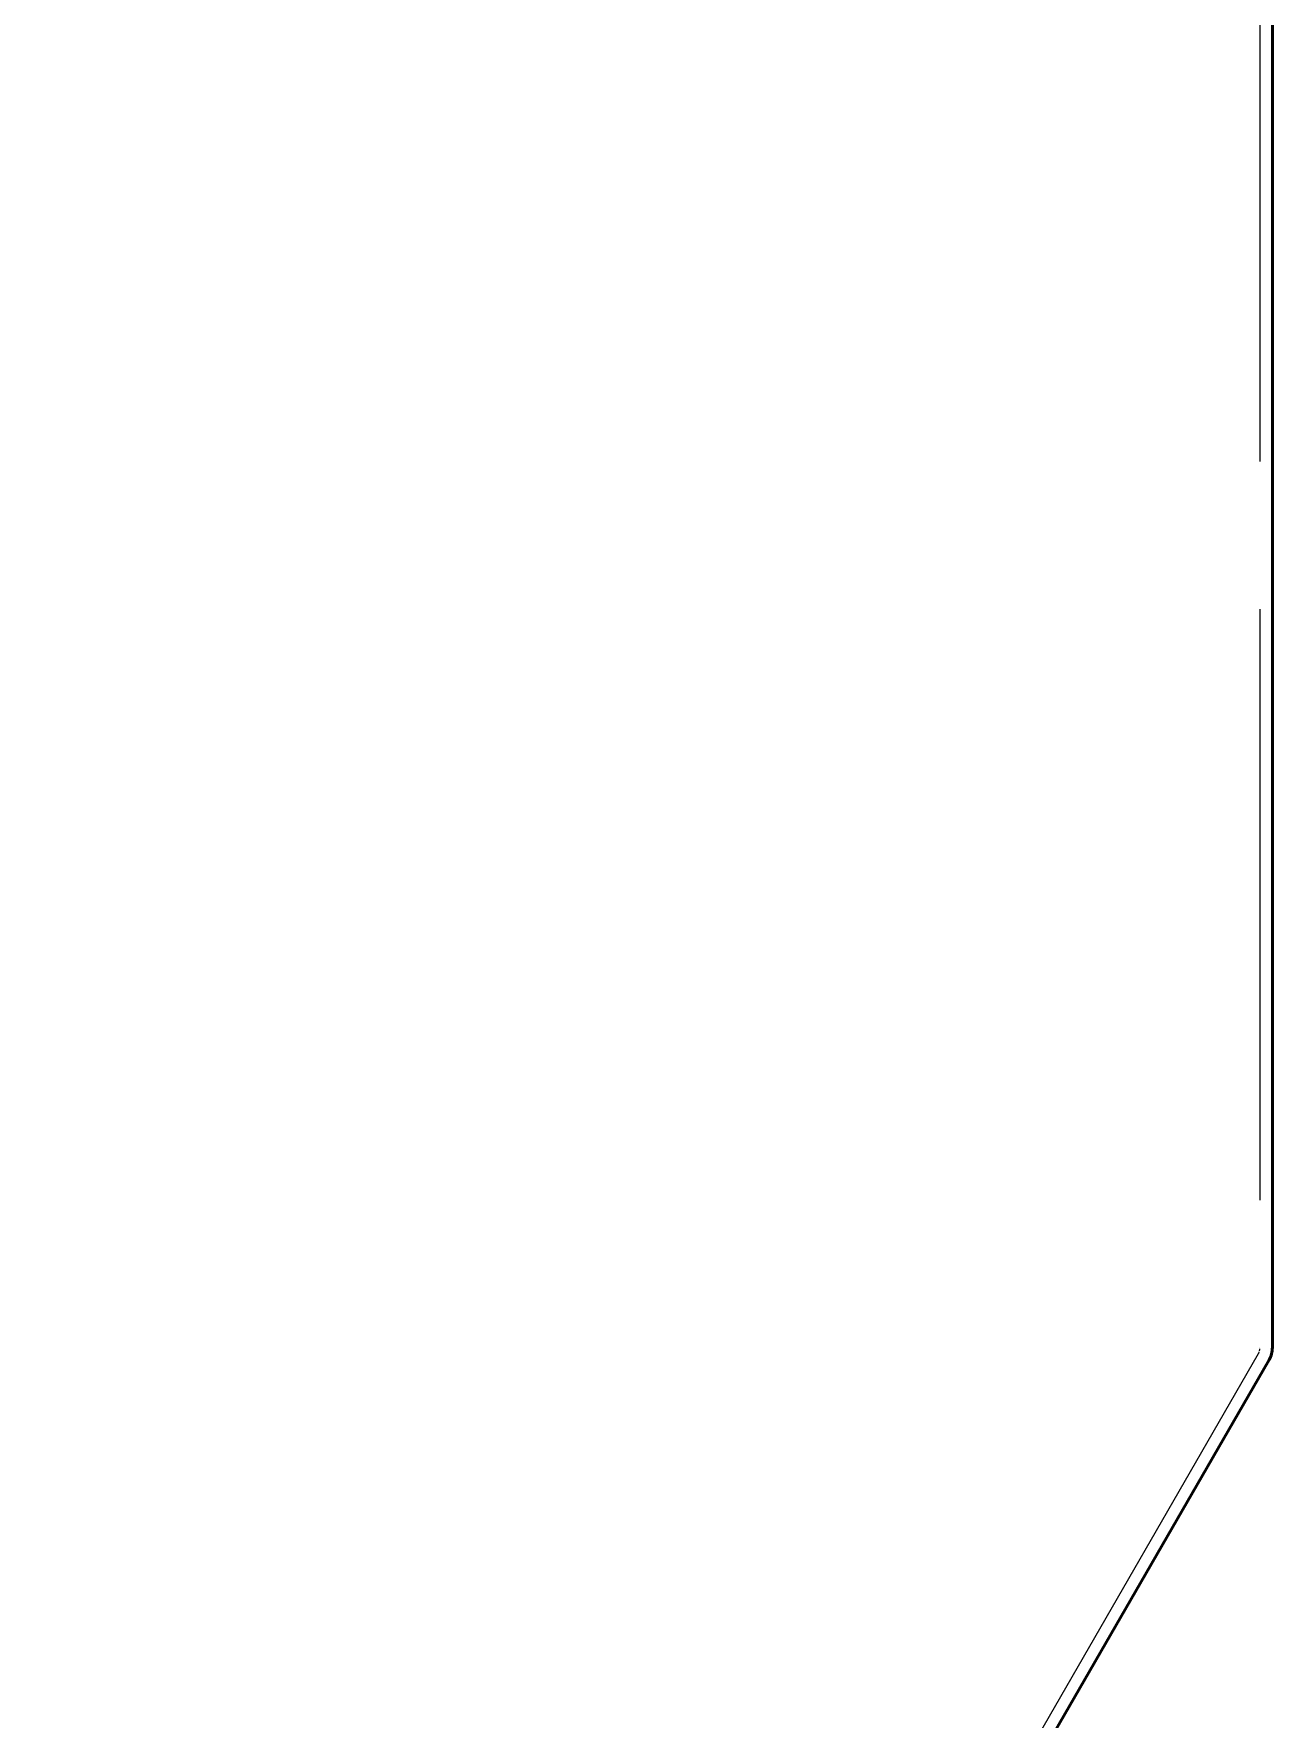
# Model space of a CAD drawing. Header units: millimetres. Extents: x 0 to 4200, y 0 to 2970.
# Drawn here: x 2299.3 to 2399.6, y 1995.9 to 2132.3 of the extents above; entities that cross this region are included whole.
import ezdxf

# ---------------------------------------------------------------- set-up
doc = ezdxf.new("R2010")
doc.units = ezdxf.units.MM
doc.header["$LTSCALE"] = 10
doc.linetypes.add('DASHED', pattern=[0.2067, 0.1654, -0.0413])
doc.layers.add('Co ban', color=7, linetype='Continuous', lineweight=50)
doc.layers.add('Manh', color=7, linetype='DASHED', lineweight=25, true_color=0x008000)

msp = doc.modelspace()

# ---------------------------------------------------------------- linework, layer by layer
at = {"layer": 'Co ban'}
for p, q in [((2399.64, 2025.94), (2399.64, 2384.46)), ((2300.21, 1853.2), (2399.37, 2024.94))]:
    msp.add_line(p, q, dxfattribs=at)
msp.add_arc((2397.64, 2025.94), 2, 330, 0, dxfattribs=at)
at = {"layer": 'Manh', "ltscale": 28.908096}
msp.add_line((2398.64, 2384.46), (2398.64, 2025.94), dxfattribs=at)
at = {"layer": 'Manh', "ltscale": 31.980228}
msp.add_line((2398.5, 2025.44), (2299.35, 1853.7), dxfattribs=at)
at = {"layer": 'Manh', "ltscale": 0.09963}
msp.add_arc((2397.64, 2025.94), 1, 330, 0, dxfattribs=at)

doc.saveas('drawing.dxf')
